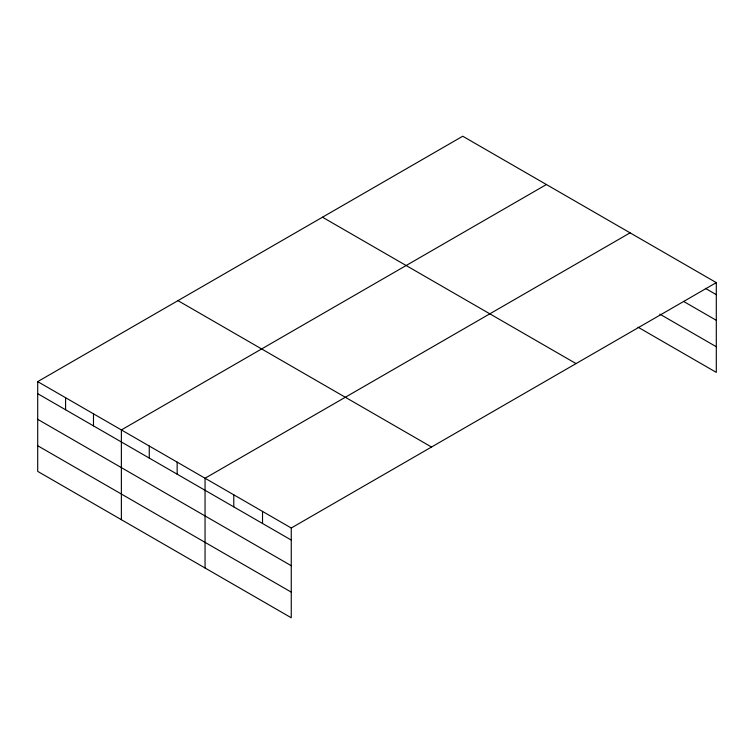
<?xml version="1.0" encoding="UTF-8"?>
<svg xmlns="http://www.w3.org/2000/svg" width="754" height="754" viewBox="0 0 754 754"><rect width="100%" height="100%" fill="white"/><g stroke="black" fill="none" stroke-linecap="round" stroke-linejoin="round"><path stroke-width="1.13" d="M716.3 282.618L291.261 528.007L291.261 617.771L37.7 471.382L37.7 381.618L462.739 136.229L716.3 282.618L716.3 372.382L638.016 327.179M546.414 184.532L121.375 429.931L121.375 519.694M630.09 232.845L205.05 478.243L205.05 567.998M705.395 288.367L716.3 294.663M683.595 301.43L716.3 320.309M659.816 314.126L716.3 346.736M322.476 217.209L576.037 363.598M177.963 300.639L431.524 447.028M37.7 381.618L291.261 528.007M37.7 393.673L291.261 540.062M37.7 419.318L291.261 565.707M37.7 445.737L291.261 592.126M262.524 511.419L262.524 523.474M233.787 494.831L233.787 506.876M177.152 462.136L177.152 474.181M149.264 446.038L149.264 458.083M93.487 413.823L93.487 425.878M65.589 397.726L65.589 409.771"/></g></svg>
